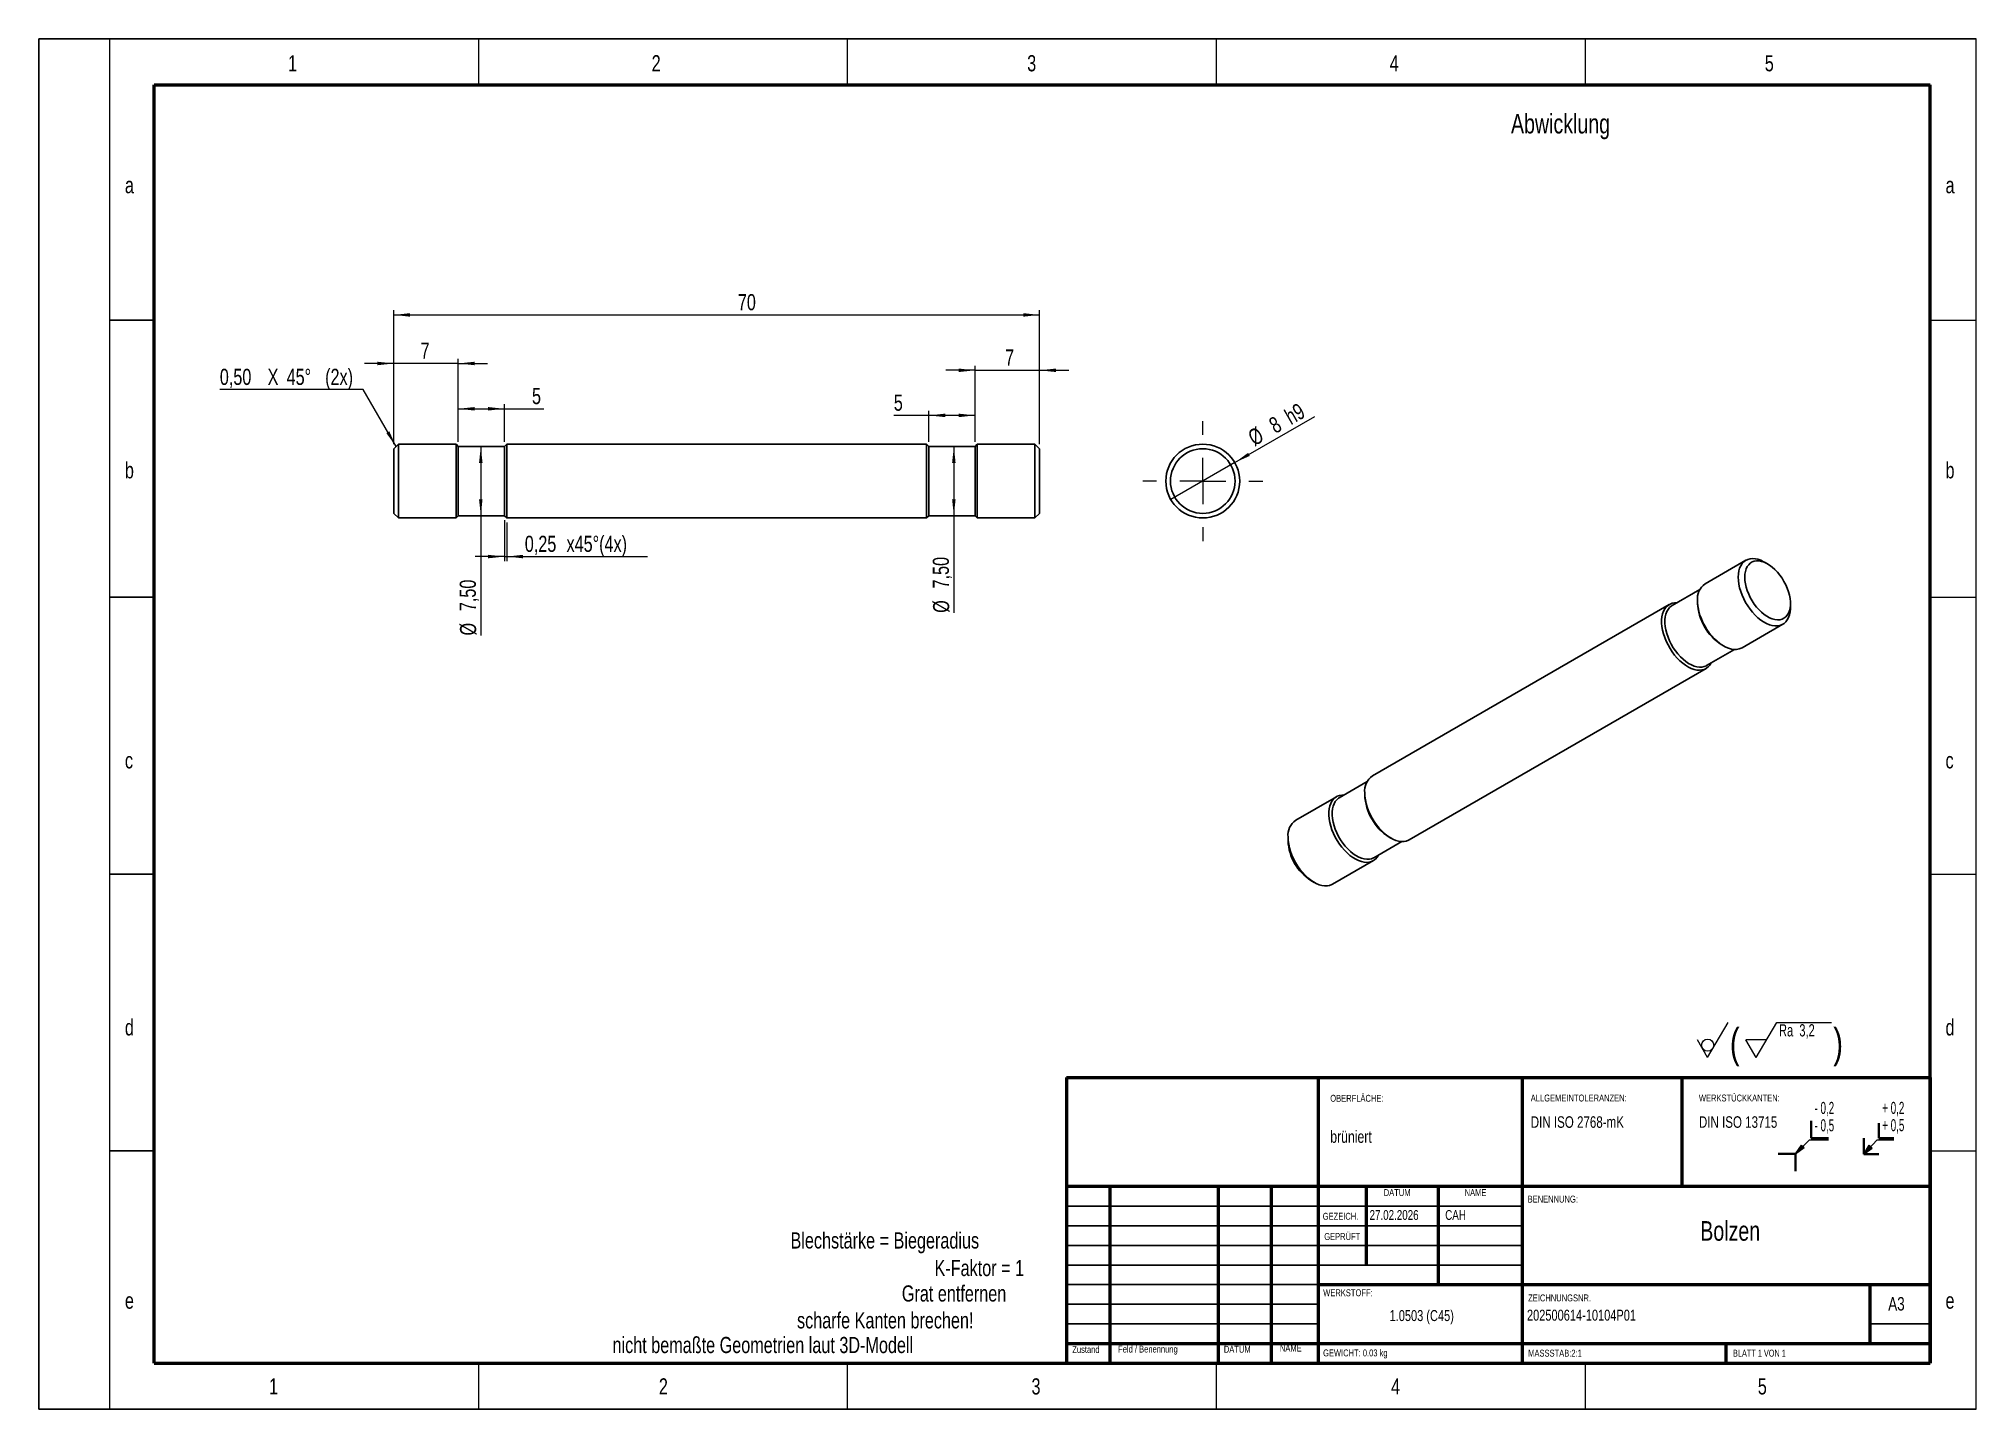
# Model space of a CAD drawing. Header units: millimetres. Extents: x 0 to 420, y 0 to 297.
import ezdxf

# ---------------------------------------------------------------- set-up
doc = ezdxf.new("R2010")
doc.units = ezdxf.units.MM
doc.header["$PDSIZE"] = -1
doc.styles.add('SLDTEXTSTYLE0', font='TXT', dxfattribs={"width": 0.605})
doc.styles.add('SLDTEXTSTYLE1', font='TXT', dxfattribs={"width": 0.75})
doc.styles.add('SLDTEXTSTYLE2', font='TXT', dxfattribs={"width": 0.678571})
doc.styles.add('SLDTEXTSTYLE3', font='TXT', dxfattribs={"width": 0.692308})
doc.dimstyles.new('SLDDIMSTYLE0', dxfattribs={"dimtxt": 3.5, "dimasz": 3.556, "dimexe": 0, "dimexo": 0.0625, "dimgap": 0.875, "dimtad": 1, "dimlfac": 0.5, "dimrnd": 1e-09, "dimzin": 12, "dimdsep": 46, "dimtxsty": 'SLDTEXTSTYLE1', "dimsah": 1, "dimcen": 0.09, "dimadec": 0, "dimazin": 3, "dimtfac": 1, "dimtdec": 3, "dimtofl": 0, "dimtmove": 0, "dimatfit": 3, "dimfxl": 1, "dimfrac": 2, "dimtolj": 1, "dimtzin": 12, "dimarcsym": 0})
doc.dimstyles.new('SLDDIMSTYLE1', dxfattribs={"dimtxt": 3.5, "dimasz": 3.556, "dimexe": 0, "dimexo": 0.0625, "dimgap": 0.875, "dimtad": 1, "dimlfac": 0.5, "dimrnd": 1e-09, "dimzin": 12, "dimdsep": 46, "dimtxsty": 'SLDTEXTSTYLE1', "dimsah": 1, "dimcen": 0.09, "dimadec": 0, "dimazin": 3, "dimtfac": 1, "dimtdec": 3, "dimtmove": 0, "dimatfit": 0, "dimfxl": 1, "dimfrac": 2, "dimtolj": 1, "dimtzin": 12, "dimarcsym": 0})
doc.dimstyles.new('SLDDIMSTYLE2', dxfattribs={"dimtxt": 3.5, "dimasz": 3.556, "dimexe": 0, "dimexo": 0.0625, "dimgap": 0.875, "dimtad": 1, "dimlfac": 0.5, "dimrnd": 1e-09, "dimdsep": 46, "dimtxsty": 'SLDTEXTSTYLE1', "dimsah": 1, "dimcen": 0.09, "dimadec": 0, "dimazin": 2, "dimtfac": 1, "dimtdec": 3, "dimtmove": 0, "dimatfit": 0, "dimfxl": 1, "dimfrac": 2, "dimtolj": 1, "dimtzin": 12, "dimarcsym": 0})
doc.dimstyles.new('SLDDIMSTYLE3', dxfattribs={"dimtxt": 3.5, "dimasz": 3.556, "dimexe": 0, "dimexo": 0.0625, "dimgap": 0.875, "dimtad": 1, "dimlfac": 0.5, "dimrnd": 1e-09, "dimzin": 12, "dimdsep": 46, "dimtxsty": 'SLDTEXTSTYLE1', "dimblk1": 'NONE', "dimsah": 1, "dimcen": 0, "dimadec": 0, "dimazin": 3, "dimtfac": 1, "dimtdec": 3, "dimtmove": 0, "dimatfit": 3, "dimldrblk": 'NONE', "dimfxl": 1, "dimfrac": 2, "dimtolj": 1, "dimarcsym": 0})

# ---------------------------------------------------------------- blocks, each defined once
blk = doc.blocks.new('SW_NOTE_0')
at = {"color": 0, "linetype": 'Continuous', "lineweight": 0, "insert": (0, 4.51), "char_height": 3.5, "attachment_point": 1, "style": 'SLDTEXTSTYLE0'}
blk.add_mtext('+ 0,5', dxfattribs=at)
blk = doc.blocks.new('SW_NOTE_0_1')
at = {"color": 0, "linetype": 'Continuous', "lineweight": 0, "insert": (0, 4.51), "char_height": 3.5, "attachment_point": 1, "style": 'SLDTEXTSTYLE0'}
blk.add_mtext('+ 0,2', dxfattribs=at)
blk = doc.blocks.new('SW_NOTE_0_2')
at = {"color": 0, "linetype": 'Continuous', "lineweight": 0, "insert": (0, 4.51), "char_height": 3.5, "attachment_point": 1, "style": 'SLDTEXTSTYLE0'}
blk.add_mtext('- 0,2', dxfattribs=at)
blk = doc.blocks.new('SW_NOTE_0_3')
at = {"color": 0, "linetype": 'Continuous', "lineweight": 0, "insert": (0, 4.51), "char_height": 3.5, "attachment_point": 1, "style": 'SLDTEXTSTYLE0'}
blk.add_mtext('- 0,5', dxfattribs=at)
blk = doc.blocks.new('Block3')
at = {"linetype": 'Continuous'}
for points in [[(735.45, 277.8), (737.92, 279.57), (737.22, 280.27)], [(755.16, 277.71), (757.62, 279.47), (756.78, 280.26)]]:
    blk.add_hatch(color=7, dxfattribs=at).paths.add_polyline_path(points, flags=0)
at = {"color": 7, "linetype": 'Continuous', "lineweight": 35}
for p, q in [((739.95, 287.3), (739.95, 282.3)), ((759.52, 286.66), (759.52, 282.3)), ((739.95, 282.3), (744.95, 282.3)), ((755.16, 277.71), (755.16, 282.3)), ((759.52, 282.3), (763.89, 282.3)), ((730.45, 277.8), (735.45, 277.8)), ((735.45, 277.8), (735.45, 272.8)), ((759.52, 277.71), (755.16, 277.71))]:
    blk.add_line(p, q, dxfattribs=at)
at = {"color": 7, "linetype": 'Continuous', "lineweight": 18}
for p, q in [((735.45, 277.8), (739.45, 281.8)), ((735.45, 277.8), (737.22, 280.27)), ((737.22, 280.27), (737.92, 279.57)), ((739.45, 281.8), (744.95, 281.8)), ((755.16, 277.71), (759.02, 281.8)), ((755.16, 277.71), (756.78, 280.26)), ((756.78, 280.26), (757.62, 279.47)), ((759.02, 281.8), (763.89, 281.8)), ((735.45, 277.8), (737.92, 279.57)), ((755.16, 277.71), (757.62, 279.47))]:
    blk.add_line(p, q, dxfattribs=at)
at = {"color": 7, "linetype": 'Continuous', "lineweight": 0}
for p in [(737.57, 279.92), (757.2, 279.87)]:
    blk.add_point(p, dxfattribs=at)
for name, p in [('SW_NOTE_0_2', (740.95, 288.28)), ('SW_NOTE_0_1', (760.52, 288.3)), ('SW_NOTE_0_3', (740.95, 283.27)), ('SW_NOTE_0', (760.52, 283.3))]:
    blk.add_blockref(name, p, dxfattribs=at)
blk = doc.blocks.new('SW_NOTE_0_4')
at = {"color": 0, "linetype": 'Continuous', "lineweight": 0}
for p, q in [((-4.81, 1.87), (-0.35, 9.43)), ((5.71, 1.87), (10.17, 9.43)), ((10.17, 9.43), (22.05, 9.43)), ((-4.81, 1.87), (-7.04, 5.65)), ((5.71, 1.87), (3.48, 5.65)), ((7.94, 5.65), (3.48, 5.65))]:
    blk.add_line(p, q, dxfattribs=at)
blk.add_circle((-4.81, 4.52), 1.32, dxfattribs=at)
at = {"color": 0, "linetype": 'Continuous', "lineweight": 0, "attachment_point": 1}
for s, insert, char_height, style in [('(', (0, 8.19), 6.35, 'SLDTEXTSTYLE1'), ('Ra  3,2', (10.66, 9.06), 2.646, 'SLDTEXTSTYLE2'), (')', (22.41, 8.19), 6.35, 'SLDTEXTSTYLE1')]:
    blk.add_mtext(s, dxfattribs=dict(at, insert=insert, char_height=char_height, style=style))
blk = doc.blocks.new('SW_NOTE_0_5')
at = {"color": 0, "linetype": 'Continuous', "lineweight": 0, "attachment_point": 1, "style": 'SLDTEXTSTYLE1'}
for s, insert, char_height in [('ALLGEMEINTOLERANZEN:', (0, 1.93), 1.5), ('DIN ISO 2768-mK', (0, -2.78), 2.5)]:
    blk.add_mtext(s, dxfattribs=dict(at, insert=insert, char_height=char_height))
blk = doc.blocks.new('SW_NOTE_0_6')
at = {"color": 0, "linetype": 'Continuous', "lineweight": 0, "attachment_point": 1, "style": 'SLDTEXTSTYLE1'}
for s, insert, char_height in [('WERKSTÜCKKANTEN:', (0, 1.93), 1.5), ('DIN ISO 13715', (0, -2.78), 2.5)]:
    blk.add_mtext(s, dxfattribs=dict(at, insert=insert, char_height=char_height))
blk = doc.blocks.new('_D')
at = {"color": 7, "linetype": 'Continuous', "lineweight": 0}
for p, q in [((76.95, 209.15), (76.95, 238.15)), ((76.95, 237.15), (216.95, 237.15)), ((216.95, 209.15), (216.95, 238.15))]:
    blk.add_line(p, q, dxfattribs=at)
at = {"color": 7, "linetype": 'Continuous', "lineweight": 18}
for points in [[(76.95, 237.15), (80.5, 236.77), (80.5, 237.53)], [(216.95, 237.15), (213.39, 237.53), (213.39, 236.77)]]:
    blk.add_solid(points, dxfattribs=at)
at = {"color": 7, "linetype": 'Continuous', "lineweight": 18, "insert": (151.54, 241.66), "char_height": 3.5, "attachment_point": 1, "style": 'SLDTEXTSTYLE1'}
blk.add_mtext('70', dxfattribs=at)
blk = doc.blocks.new('SW_CHAMFER_DIMENSION_0')
at = {"color": 0, "linetype": 'Continuous', "lineweight": 0}
for p, q in [((31.08, 0), (0, 0)), ((38.19, -12.32), (31.08, 0))]:
    blk.add_line(p, q, dxfattribs=at)
at = {"color": 0, "linetype": 'Continuous', "lineweight": 18}
blk.add_solid([(38.19, -12.32), (36.75, -9.05), (36.09, -9.43)], dxfattribs=at)
at = {"color": 0, "linetype": 'Continuous', "lineweight": 18, "char_height": 3.5, "attachment_point": 1, "style": 'SLDTEXTSTYLE1'}
for s, insert in [('0,50', (0, 4.51)), ('X', (10.36, 4.51)), ('45°', (14.48, 4.51)), ('(2x)', (22.83, 4.51))]:
    blk.add_mtext(s, dxfattribs=dict(at, insert=insert))
blk = doc.blocks.new('_D_1')
at = {"color": 7, "linetype": 'Continuous', "lineweight": 0}
for p, q in [((91.95, 208.65), (96.82, 208.65)), ((95.82, 208.65), (95.82, 193.65)), ((91.95, 193.65), (96.82, 193.65)), ((95.82, 193.65), (95.82, 167.69))]:
    blk.add_line(p, q, dxfattribs=at)
at = {"color": 7, "linetype": 'Continuous', "lineweight": 18}
for points in [[(95.82, 208.65), (95.44, 205.09), (96.2, 205.09)], [(95.82, 193.65), (96.2, 197.2), (95.44, 197.2)]]:
    blk.add_solid(points, dxfattribs=at)
at = {"color": 7, "linetype": 'Continuous', "lineweight": 18, "char_height": 3.5, "attachment_point": 1, "rotation": 90, "style": 'SLDTEXTSTYLE1'}
for s, insert in [('7,50', (91.25, 172.96)), ('%%c', (91.31, 167.69))]:
    blk.add_mtext(s, dxfattribs=dict(at, insert=insert))
blk = doc.blocks.new('_D_2')
at = {"color": 7, "linetype": 'Continuous', "lineweight": 0}
for p, q in [((201.95, 208.65), (197.36, 208.65)), ((198.36, 208.65), (198.36, 193.65)), ((201.95, 193.65), (197.36, 193.65)), ((198.36, 193.65), (198.36, 172.6))]:
    blk.add_line(p, q, dxfattribs=at)
at = {"color": 7, "linetype": 'Continuous', "lineweight": 18}
for points in [[(198.36, 208.65), (197.98, 205.09), (198.74, 205.09)], [(198.36, 193.65), (198.74, 197.2), (197.98, 197.2)]]:
    blk.add_solid(points, dxfattribs=at)
at = {"color": 7, "linetype": 'Continuous', "lineweight": 18, "char_height": 3.5, "attachment_point": 1, "rotation": 90, "style": 'SLDTEXTSTYLE1'}
for s, insert in [('7,50', (193.79, 177.88)), ('%%c', (193.85, 172.6))]:
    blk.add_mtext(s, dxfattribs=dict(at, insert=insert))
blk = doc.blocks.new('_D_3')
at = {"color": 7, "linetype": 'Continuous', "lineweight": 0}
for p, q in [((76.95, 209.15), (76.95, 227.63)), ((90.95, 209.65), (90.95, 227.63)), ((76.95, 226.63), (70.6, 226.63)), ((90.95, 226.63), (76.95, 226.63)), ((90.95, 226.63), (97.3, 226.63))]:
    blk.add_line(p, q, dxfattribs=at)
at = {"color": 7, "linetype": 'Continuous', "lineweight": 18}
for points in [[(76.95, 226.63), (73.39, 227.01), (73.39, 226.25)], [(90.95, 226.63), (94.5, 226.25), (94.5, 227.01)]]:
    blk.add_solid(points, dxfattribs=at)
at = {"color": 7, "linetype": 'Continuous', "lineweight": 18, "insert": (82.77, 231.14), "char_height": 3.5, "attachment_point": 1, "style": 'SLDTEXTSTYLE1'}
blk.add_mtext('7', dxfattribs=at)
blk = doc.blocks.new('_D_4')
at = {"color": 7, "linetype": 'Continuous', "lineweight": 0}
for p, q in [((202.95, 225.15), (196.6, 225.15)), ((202.95, 209.65), (202.95, 226.15)), ((202.95, 225.15), (216.95, 225.15)), ((216.95, 209.15), (216.95, 226.15)), ((216.95, 225.15), (223.3, 225.15))]:
    blk.add_line(p, q, dxfattribs=at)
at = {"color": 7, "linetype": 'Continuous', "lineweight": 18}
for points in [[(202.95, 225.15), (199.39, 225.53), (199.39, 224.77)], [(216.95, 225.15), (220.5, 224.77), (220.5, 225.53)]]:
    blk.add_solid(points, dxfattribs=at)
at = {"color": 7, "linetype": 'Continuous', "lineweight": 18, "insert": (209.46, 229.66), "char_height": 3.5, "attachment_point": 1, "style": 'SLDTEXTSTYLE1'}
blk.add_mtext('7', dxfattribs=at)
blk = doc.blocks.new('_D_5')
at = {"color": 7, "linetype": 'Continuous', "lineweight": 0}
for p, q in [((90.95, 209.65), (90.95, 217.81)), ((90.95, 216.81), (100.95, 216.81)), ((100.95, 209.65), (100.95, 217.81)), ((100.95, 216.81), (109.51, 216.81))]:
    blk.add_line(p, q, dxfattribs=at)
at = {"color": 7, "linetype": 'Continuous', "lineweight": 18}
for points in [[(90.95, 216.81), (94.5, 216.43), (94.5, 217.19)], [(100.95, 216.81), (97.39, 217.19), (97.39, 216.43)]]:
    blk.add_solid(points, dxfattribs=at)
at = {"color": 7, "linetype": 'Continuous', "lineweight": 18, "insert": (106.92, 221.32), "char_height": 3.5, "attachment_point": 1, "style": 'SLDTEXTSTYLE1'}
blk.add_mtext('5', dxfattribs=at)
blk = doc.blocks.new('_D_6')
at = {"color": 7, "linetype": 'Continuous', "lineweight": 0}
for p, q in [((192.95, 215.38), (185.35, 215.38)), ((192.95, 209.65), (192.95, 216.38)), ((202.95, 215.38), (192.95, 215.38)), ((202.95, 209.65), (202.95, 216.38))]:
    blk.add_line(p, q, dxfattribs=at)
at = {"color": 7, "linetype": 'Continuous', "lineweight": 18}
for points in [[(192.95, 215.38), (196.5, 215), (196.5, 215.76)], [(202.95, 215.38), (199.39, 215.76), (199.39, 215)]]:
    blk.add_solid(points, dxfattribs=at)
at = {"color": 7, "linetype": 'Continuous', "lineweight": 18, "insert": (185.35, 219.89), "char_height": 3.5, "attachment_point": 1, "style": 'SLDTEXTSTYLE1'}
blk.add_mtext('5', dxfattribs=at)
blk = doc.blocks.new('_D_7')
at = {"color": 7, "linetype": 'Continuous', "lineweight": 0}
for p, q in [((100.95, 192.65), (100.95, 183.79)), ((101.45, 192.15), (101.45, 183.79)), ((100.95, 184.79), (94.6, 184.79)), ((100.95, 184.79), (101.45, 184.79)), ((101.45, 184.79), (131.96, 184.79))]:
    blk.add_line(p, q, dxfattribs=at)
at = {"color": 7, "linetype": 'Continuous', "lineweight": 18}
for points in [[(100.95, 184.79), (97.39, 185.17), (97.39, 184.41)], [(101.45, 184.79), (105, 184.41), (105, 185.17)]]:
    blk.add_solid(points, dxfattribs=at)
at = {"color": 7, "linetype": 'Continuous', "lineweight": 18, "char_height": 3.5, "attachment_point": 1, "style": 'SLDTEXTSTYLE1'}
for s, insert in [('0,25', (105.36, 189.3)), ('x45°(4x)', (114.41, 189.3))]:
    blk.add_mtext(s, dxfattribs=dict(at, insert=insert))
blk = doc.blocks.new('_D_8')
at = {"color": 7, "linetype": 'Continuous', "lineweight": 0}
for q in [(276.59, 215.16), (245.39, 197.15)]:
    blk.add_line((259.24, 205.15), q, dxfattribs=at)
at = {"color": 7, "linetype": 'Continuous', "lineweight": 18}
blk.add_solid([(259.24, 205.15), (262.51, 206.6), (262.13, 207.26)], dxfattribs=at)
at = {"color": 7, "linetype": 'Continuous', "lineweight": 18, "char_height": 3.5, "attachment_point": 1, "rotation": 30, "style": 'SLDTEXTSTYLE1'}
for s, insert in [('8', (266.3, 214.38)), ('h9', (269.68, 216.27)), ('%%c', (261.75, 211.69))]:
    blk.add_mtext(s, dxfattribs=dict(at, insert=insert))
blk = doc.blocks.new('_None')
blk = doc.blocks.new('SW_CENTERMARKSYMBOL_0')
at = {"color": 0, "linetype": 'Continuous', "lineweight": 18}
for p, q in [((0, 10), (0, 13)), ((0, 0), (0, 5)), ((-10, 0), (-13, 0)), ((0, 0), (-5, 0)), ((0, 0), (0, -5)), ((0, 0), (5, 0)), ((10, 0), (13, 0)), ((0, -10), (0, -13))]:
    blk.add_line(p, q, dxfattribs=at)

msp = doc.modelspace()

# ---------------------------------------------------------------- linework, layer by layer
at = {"color": 7, "linetype": 'Continuous', "lineweight": 25}
for p, q in [((0.004, 0.024), (0.004, 296.992)), ((0.004, 296.992), (419.975, 296.992)), ((15.338, 235.992), (25.004, 235.992)), ((77.948, 209.148), (76.948, 208.148)), ((76.948, 201.148), (76.948, 208.148)), ((90.448, 209.148), (77.948, 209.148)), ((77.948, 209.148), (77.948, 201.148)), ((90.948, 208.648), (90.448, 209.148)), ((90.448, 193.148), (90.448, 209.148)), ((100.948, 208.648), (90.948, 208.648)), ((90.948, 208.648), (90.948, 193.648)), ((101.448, 209.148), (100.948, 208.648)), ((100.948, 208.648), (100.948, 193.648)), ((192.448, 209.148), (101.448, 209.148)), ((101.448, 209.148), (101.448, 201.148)), ((192.948, 208.648), (192.448, 209.148)), ((192.448, 193.148), (192.448, 209.148)), ((202.948, 208.648), (192.948, 208.648)), ((192.948, 208.648), (192.948, 193.648)), ((203.448, 209.148), (202.948, 208.648)), ((202.948, 208.648), (202.948, 193.648)), ((215.948, 209.148), (203.448, 209.148)), ((203.448, 209.148), (203.448, 201.148)), ((216.948, 208.148), (215.948, 209.148)), ((215.948, 201.148), (215.948, 209.148)), ((216.948, 208.148), (216.948, 201.148)), ((76.948, 194.148), (76.948, 201.148)), ((77.948, 201.148), (77.948, 193.148)), ((101.448, 201.148), (101.448, 193.148)), ((203.448, 201.148), (203.448, 193.148)), ((215.948, 193.148), (215.948, 201.148)), ((216.948, 201.148), (216.948, 194.148)), ((76.948, 194.148), (77.948, 193.148)), ((90.448, 193.148), (90.948, 193.648)), ((90.948, 193.648), (100.948, 193.648)), ((100.948, 193.648), (101.448, 193.148)), ((192.448, 193.148), (192.948, 193.648)), ((192.948, 193.648), (202.948, 193.648)), ((202.948, 193.648), (203.448, 193.148)), ((215.948, 193.148), (216.948, 194.148)), ((77.948, 193.148), (90.448, 193.148)), ((101.448, 193.148), (192.448, 193.148)), ((203.448, 193.148), (215.948, 193.148)), ((370.044, 183.989), (361.205, 178.886)), ((374.752, 183.184), (374.045, 183.592)), ((360.063, 177.65), (354.031, 174.167)), ((15.338, 175.992), (25.004, 175.992)), ((353.427, 174.396), (289.08, 137.25)), ((359.548, 175.224), (359.548, 174.815)), ((379.701, 173.795), (379.701, 174.611)), ((369.205, 165.03), (378.043, 170.132)), ((361.53, 161.176), (367.563, 164.659)), ((364.85, 165.63), (365.204, 165.426)), ((297.08, 123.393), (361.426, 160.539)), ((287.938, 136.013), (281.906, 132.53)), ((281.302, 132.759), (272.463, 127.657)), ((287.423, 133.587), (287.423, 133.179)), ((270.806, 123.994), (270.806, 123.178)), ((289.405, 119.54), (295.438, 123.022)), ((292.726, 123.993), (293.079, 123.789)), ((280.463, 113.8), (289.301, 118.903)), ((15.338, 115.992), (25.004, 115.992)), ((275.755, 114.605), (276.462, 114.197)), ((15.338, 55.992), (25.004, 55.992)), ((321.575, 44.024), (222.775, 44.024)), ((321.575, 39.774), (222.775, 39.774)), ((321.575, 35.524), (222.775, 35.524)), ((321.575, 31.274), (222.775, 31.274)), ((277.375, 27.024), (222.775, 27.024)), ((277.375, 22.774), (222.775, 22.774)), ((277.375, 18.524), (222.775, 18.524)), ((409.975, 18.524), (396.975, 18.524)), ((0.004, 0.024), (419.975, 0.024))]:
    msp.add_line(p, q, dxfattribs=at)
at = {"color": 7, "linetype": 'Continuous', "lineweight": 18}
for p, q in [((15.338, 296.992), (15.338, 0.024)), ((95.3, 296.992), (95.3, 286.992)), ((175.262, 296.992), (175.262, 286.992)), ((255.224, 296.992), (255.224, 286.992)), ((335.186, 296.992), (335.186, 286.992)), ((419.975, 0.024), (419.975, 296.992)), ((409.975, 235.992), (419.975, 235.992)), ((409.975, 175.992), (419.975, 175.992)), ((409.975, 115.992), (419.975, 115.992)), ((409.975, 55.992), (419.975, 55.992)), ((95.3, 10.024), (95.3, 0.024)), ((175.262, 10.024), (175.262, 0.024)), ((255.224, 10.024), (255.224, 0.024)), ((335.186, 10.024), (335.186, 0.024))]:
    msp.add_line(p, q, dxfattribs=at)
at = {"color": 7, "linetype": 'Continuous', "lineweight": 50}
for p, q in [((25.004, 10.024), (25.004, 286.992)), ((25.004, 286.992), (409.975, 286.992)), ((409.975, 10.024), (409.975, 286.992)), ((222.775, 71.898), (409.975, 71.898)), ((222.775, 71.898), (222.775, 10.024)), ((277.375, 10.024), (277.375, 71.898)), ((321.575, 71.898), (321.575, 10.024)), ((356.167, 71.898), (356.167, 48.274)), ((409.975, 71.898), (409.975, 10.024)), ((409.975, 48.274), (222.775, 48.274)), ((232.177, 48.274), (232.177, 10.024)), ((255.668, 48.274), (255.668, 10.024)), ((267.174, 48.274), (267.174, 10.024)), ((287.775, 31.274), (287.775, 48.274)), ((303.375, 48.274), (303.375, 27.024)), ((277.375, 27.024), (409.975, 27.024)), ((396.975, 14.274), (396.975, 27.024)), ((222.775, 14.274), (409.975, 14.274)), ((365.775, 10.024), (365.775, 14.274)), ((25.004, 10.024), (409.975, 10.024))]:
    msp.add_line(p, q, dxfattribs=at)
at = {"color": 7, "linetype": 'Continuous', "lineweight": 25, "flags": 128}
for points in [[(368.387, 180.326), (368.421, 181.025), (368.524, 181.676), (368.693, 182.27), (368.928, 182.802), (369.225, 183.263), (369.58, 183.65), (369.989, 183.956), (370.447, 184.179), (370.95, 184.315), (371.489, 184.364), (372.06, 184.323), (372.655, 184.195), (373.267, 183.979), (373.888, 183.68), (374.045, 183.592)], [(369.801, 180.326), (369.836, 179.63), (369.94, 178.904), (370.111, 178.157), (370.347, 177.401), (370.645, 176.646), (371.001, 175.902), (371.41, 175.18), (371.865, 174.491), (372.361, 173.843), (372.891, 173.246), (373.446, 172.708), (374.02, 172.237), (374.604, 171.84), (375.19, 171.522), (375.77, 171.287), (376.336, 171.139), (376.88, 171.08), (377.393, 171.11), (377.87, 171.23), (378.302, 171.437), (378.685, 171.729), (379.013, 172.102), (379.281, 172.55), (379.485, 173.067), (379.622, 173.645), (379.692, 174.278), (379.692, 174.955), (379.622, 175.667), (379.485, 176.405), (379.281, 177.158), (379.013, 177.915), (378.685, 178.666), (378.302, 179.4), (377.87, 180.107), (377.393, 180.777), (376.88, 181.4), (376.336, 181.968), (375.77, 182.473), (375.19, 182.908), (374.604, 183.267), (374.02, 183.544), (373.446, 183.736), (372.891, 183.839), (372.361, 183.854), (371.865, 183.779), (371.41, 183.615), (371.001, 183.365), (370.645, 183.032), (370.347, 182.621), (370.111, 182.138), (369.94, 181.589), (369.836, 180.982), (369.801, 180.326)], [(379.701, 173.795), (379.692, 173.44), (379.623, 172.764), (379.487, 172.141), (379.285, 171.577), (379.019, 171.079), (378.692, 170.655), (378.31, 170.308), (377.875, 170.043), (377.394, 169.863), (376.872, 169.771), (376.316, 169.767), (375.732, 169.851), (375.128, 170.023), (374.511, 170.281), (373.888, 170.621), (373.267, 171.039), (372.655, 171.53), (372.06, 172.088), (371.489, 172.707), (370.95, 173.378), (370.447, 174.094), (369.989, 174.846), (369.58, 175.625), (369.225, 176.422), (368.928, 177.226), (368.693, 178.028), (368.524, 178.819), (368.421, 179.588), (368.387, 180.326), (368.387, 180.326)], [(362.568, 161.776), (362.543, 161.727), (362.246, 161.265), (361.891, 160.878), (361.481, 160.572), (361.023, 160.349), (360.521, 160.213), (359.981, 160.165), (359.41, 160.205), (358.815, 160.334), (358.204, 160.549), (357.583, 160.848), (356.96, 161.227), (356.342, 161.683), (355.738, 162.208), (355.154, 162.797), (354.598, 163.443), (354.076, 164.138), (353.595, 164.873), (353.161, 165.64), (352.778, 166.429), (352.452, 167.231), (352.186, 168.035), (351.983, 168.833), (351.847, 169.614), (351.778, 170.369), (351.778, 171.088), (351.847, 171.764), (351.983, 172.388), (352.186, 172.951), (352.452, 173.449), (352.778, 173.874), (353.161, 174.22), (353.595, 174.485), (354.076, 174.665), (354.598, 174.758), (355.069, 174.767)], [(354.031, 174.167), (353.873, 174.068), (353.49, 173.748), (353.162, 173.349), (352.895, 172.876), (352.692, 172.335), (352.555, 171.733), (352.486, 171.078), (352.486, 170.379), (352.555, 169.644), (352.692, 168.884), (352.895, 168.108), (353.162, 167.326), (353.49, 166.549), (353.873, 165.786), (354.307, 165.048), (354.787, 164.345), (355.305, 163.684), (355.856, 163.076), (356.432, 162.527), (357.026, 162.046), (357.629, 161.638), (358.234, 161.308), (358.833, 161.062), (359.419, 160.901), (359.983, 160.829), (360.519, 160.847), (361.019, 160.953), (361.476, 161.146), (361.53, 161.176)], [(359.548, 175.224), (359.582, 174.485), (359.685, 173.716), (359.855, 172.926), (360.089, 172.123), (360.386, 171.319), (360.741, 170.523), (361.15, 169.744), (361.609, 168.992), (362.111, 168.275), (362.651, 167.604), (363.221, 166.985), (363.816, 166.427), (364.428, 165.936), (365.049, 165.518), (365.672, 165.178), (366.289, 164.921), (366.894, 164.749), (367.477, 164.664), (368.033, 164.668), (368.555, 164.76), (369.036, 164.94), (369.205, 165.03)], [(290.444, 120.139), (290.418, 120.09), (290.121, 119.628), (289.766, 119.242), (289.357, 118.935), (288.898, 118.712), (288.396, 118.576), (287.856, 118.528), (287.285, 118.568), (286.69, 118.697), (286.079, 118.912), (285.458, 119.211), (284.835, 119.591), (284.217, 120.046), (283.613, 120.571), (283.029, 121.161), (282.473, 121.807), (281.952, 122.501), (281.471, 123.237), (281.036, 124.003), (280.653, 124.792), (280.327, 125.594), (280.061, 126.398), (279.858, 127.196), (279.722, 127.977), (279.654, 128.732), (279.654, 129.451), (279.722, 130.127), (279.858, 130.751), (280.061, 131.315), (280.327, 131.812), (280.653, 132.237), (281.036, 132.584), (281.471, 132.849), (281.952, 133.028), (282.473, 133.121), (282.944, 133.13)], [(281.906, 132.53), (281.748, 132.431), (281.365, 132.111), (281.038, 131.712), (280.77, 131.239), (280.567, 130.698), (280.43, 130.096), (280.361, 129.441), (280.361, 128.742), (280.43, 128.007), (280.567, 127.247), (280.77, 126.471), (281.038, 125.689), (281.365, 124.912), (281.748, 124.15), (282.182, 123.412), (282.662, 122.708), (283.18, 122.047), (283.731, 121.439), (284.307, 120.89), (284.901, 120.409), (285.504, 120.001), (286.109, 119.671), (286.709, 119.425), (287.294, 119.265), (287.858, 119.193), (288.394, 119.21), (288.894, 119.316), (289.351, 119.51), (289.405, 119.54)], [(287.423, 133.587), (287.457, 132.848), (287.56, 132.079), (287.73, 131.289), (287.964, 130.487), (288.261, 129.682), (288.616, 128.886), (289.025, 128.107), (289.484, 127.355), (289.986, 126.639), (290.526, 125.967), (291.096, 125.349), (291.691, 124.79), (292.303, 124.299), (292.924, 123.881), (293.547, 123.541), (294.164, 123.284), (294.769, 123.112), (295.352, 123.027), (295.908, 123.031), (296.43, 123.124), (296.911, 123.303), (297.08, 123.393)], [(270.806, 123.994), (270.84, 123.256), (270.943, 122.486), (271.113, 121.696), (271.347, 120.894), (271.644, 120.09), (271.999, 119.293), (272.408, 118.514), (272.867, 117.762), (273.369, 117.046), (273.909, 116.374), (274.479, 115.756), (275.074, 115.198), (275.686, 114.706), (276.307, 114.288), (276.93, 113.949), (277.547, 113.691), (278.152, 113.519), (278.735, 113.434), (279.291, 113.438), (279.813, 113.531), (280.294, 113.711), (280.463, 113.8)]]:
    msp.add_lwpolyline(points, dxfattribs=at)
at = {"color": 7, "linetype": 'Continuous', "lineweight": 25}
for radius in [8, 7]:
    msp.add_circle((252.317, 201.148), radius, dxfattribs=at)
for centre, radius, start, end in [((363.469, 175.656), 3.945, 125.02295, 186.28923), ((370.987, 175.296), 11.449, 182.40614, 237.58849), ((291.344, 134.019), 3.945, 125.02295, 186.28923), ((298.862, 133.659), 11.449, 182.40614, 237.58849), ((274.727, 124.426), 3.945, 125.02295, 186.28923), ((281.47, 123.619), 10.673, 182.36895, 237.62567)]:
    msp.add_arc(centre, radius, start, end, dxfattribs=at)

# ---------------------------------------------------------------- block references
at = {"color": 7, "linetype": 'Continuous', "lineweight": 18}
msp.add_blockref('SW_CHAMFER_DIMENSION_0', (39.253, 220.968), dxfattribs=at)
at = {"color": 7, "linetype": 'Continuous', "lineweight": 0}
for name, p in [('SW_CENTERMARKSYMBOL_0', (252.317, 201.148)), ('SW_NOTE_0_4', (366.564, 74.394)), ('SW_NOTE_0_5', (323.407, 66.285)), ('SW_NOTE_0_6', (359.854, 66.285))]:
    msp.add_blockref(name, p, dxfattribs=at)
at = {"color": 7, "linetype": 'Continuous', "xscale": 0.75, "yscale": 0.75, "zscale": 0.75}
msp.add_blockref('Block3', (-170.787, -152.974), dxfattribs=at)

# ---------------------------------------------------------------- texts
at = {"color": 7, "linetype": 'Continuous', "lineweight": 0}
for s, insert, char_height, attachment_point, style in [('1', (54.045, 293.436), 3.5, 1, 'SLDTEXTSTYLE1'), ('2', (132.859, 293.436), 3.5, 1, 'SLDTEXTSTYLE1'), ('3', (214.256, 293.436), 3.5, 1, 'SLDTEXTSTYLE1'), ('4', (292.836, 293.436), 3.5, 1, 'SLDTEXTSTYLE1'), ('5', (374.145, 293.436), 3.5, 1, 'SLDTEXTSTYLE1'), ('Abwicklung', (319.128, 280.705), 4.2333, 1, 'SLDTEXTSTYLE1'), ('a', (18.679, 267.017), 3.5, 1, 'SLDTEXTSTYLE1'), ('a', (413.315, 267.017), 3.5, 1, 'SLDTEXTSTYLE1'), ('b', (18.679, 205.231), 3.5, 1, 'SLDTEXTSTYLE1'), ('b', (413.315, 205.231), 3.5, 1, 'SLDTEXTSTYLE1'), ('c', (18.679, 142.374), 3.5, 1, 'SLDTEXTSTYLE1'), ('c', (413.315, 142.374), 3.5, 1, 'SLDTEXTSTYLE1'), ('d', (18.679, 84.517), 3.5, 1, 'SLDTEXTSTYLE1'), ('d', (413.315, 84.517), 3.5, 1, 'SLDTEXTSTYLE1'), ('OBERFLÄCHE:', (279.951, 68.151), 1.5, 1, 'SLDTEXTSTYLE1'), ('brüniert', (279.951, 60.399), 2.6458, 1, 'SLDTEXTSTYLE1'), ('DATUM', (291.536, 47.724), 1.5, 1, 'SLDTEXTSTYLE1'), ('NAME', (309.084, 47.724), 1.5, 1, 'SLDTEXTSTYLE1'), ('BENENNUNG:', (322.731, 46.302), 1.5, 1, 'SLDTEXTSTYLE1'), ('GEZEICH.', (278.316, 42.584), 1.5, 1, 'SLDTEXTSTYLE1'), ('27.02.2026', (288.472, 43.173), 2.1167, 1, 'SLDTEXTSTYLE1'), ('CAH', (304.868, 43.18), 2.1167, 1, 'SLDTEXTSTYLE1'), ('Blechstärke = Biegeradius', (162.956, 38.351), 3.5, 1, 'SLDTEXTSTYLE1'), ('GEPRÜFT', (278.64, 38.199), 1.5, 1, 'SLDTEXTSTYLE1'), ('Bolzen', (366.644, 40.78), 4.2333, 2, 'SLDTEXTSTYLE1'), ('K-Faktor = 1', (194.174, 32.382), 3.5, 1, 'SLDTEXTSTYLE1'), ('Grat entfernen', (187.087, 26.861), 3.5, 1, 'SLDTEXTSTYLE1'), ('WERKSTOFF:', (278.421, 26.01), 1.5, 1, 'SLDTEXTSTYLE1'), ('e', (18.679, 25.307), 3.5, 1, 'SLDTEXTSTYLE1'), ('scharfe Kanten brechen!', (164.366, 21.036), 3.5, 1, 'SLDTEXTSTYLE1'), ('1.0503 (C45)', (299.779, 21.509), 2.38125, 2, 'SLDTEXTSTYLE1'), ('202500614-10104P01', (322.588, 21.598), 2.38125, 1, 'SLDTEXTSTYLE1'), ('ZEICHNUNGSNR.', (322.849, 24.892), 1.5, 1, 'SLDTEXTSTYLE1'), ('A3', (400.896, 24.324), 2.9104, 1, 'SLDTEXTSTYLE1'), ('e', (413.315, 25.307), 3.5, 1, 'SLDTEXTSTYLE1'), ('nicht bemaßte Geometrien laut 3D-Modell', (124.374, 15.693), 3.5, 1, 'SLDTEXTSTYLE1'), ('Zustand', (224.035, 13.722), 1.5, 1, 'SLDTEXTSTYLE1'), ('Feld / Benennung', (233.972, 13.813), 1.5, 1, 'SLDTEXTSTYLE1'), ('DATUM', (256.885, 13.775), 1.5, 1, 'SLDTEXTSTYLE1'), ('NAME', (269.035, 14.019), 1.5, 1, 'SLDTEXTSTYLE1'), ('GEWICHT: 0.03 kg', (278.393, 12.973), 1.4986, 1, 'SLDTEXTSTYLE1'), ('MASSSTAB:2:1', (322.849, 12.924), 1.5, 1, 'SLDTEXTSTYLE1'), ('BLATT 1 VON 1', (367.254, 12.924), 1.5, 1, 'SLDTEXTSTYLE3'), ('1', (49.926, 6.722), 3.5, 1, 'SLDTEXTSTYLE1'), ('2', (134.423, 6.722), 3.5, 1, 'SLDTEXTSTYLE1'), ('3', (215.194, 6.722), 3.5, 1, 'SLDTEXTSTYLE1'), ('4', (293.141, 6.722), 3.5, 1, 'SLDTEXTSTYLE1'), ('5', (372.627, 6.722), 3.5, 1, 'SLDTEXTSTYLE1')]:
    msp.add_mtext(s, dxfattribs=dict(at, insert=insert, char_height=char_height, attachment_point=attachment_point, style=style))

# ---------------------------------------------------------------- dimensions: what is measured, and where the dimension line sits
at = {"color": 7, "linetype": 'Continuous', "lineweight": 18}
for base, p1, p2, dimstyle, picture, middle in [((216.948, 237.148), (76.948, 208.148), (216.948, 208.148), 'SLDDIMSTYLE0', '_D', (154.123, 237.148)), ((76.948, 226.626), (90.948, 208.648), (76.948, 208.148), 'SLDDIMSTYLE1', '_D_3', (84.058, 226.626)), ((216.948, 225.148), (202.948, 208.648), (216.948, 208.148), 'SLDDIMSTYLE1', '_D_4', (210.758, 225.148)), ((100.948, 216.811), (90.948, 208.648), (100.948, 208.648), 'SLDDIMSTYLE0', '_D_5', (108.212, 216.811)), ((192.948, 215.383), (202.948, 208.648), (192.948, 208.648), 'SLDDIMSTYLE0', '_D_6', (186.647, 215.383))]:
    dim = msp.add_linear_dim(base=base, p1=p1, p2=p2, dimstyle=dimstyle, dxfattribs=at)
    dim.commit()
    dim.dimension.update_dxf_attribs({"geometry": picture, "text_midpoint": middle, "dimtype": 160})
dim = msp.add_diameter_dim_2p(p1=(245.388, 197.148), p2=(259.245, 205.148), text='<>h9', dimstyle='SLDDIMSTYLE3', dxfattribs=at)
dim.commit()
dim.dimension.update_dxf_attribs({"geometry": '_D_8', "text_midpoint": (270.679, 211.75), "dimtype": 163})
for base, p1, p2, picture, middle in [((95.817, 193.648), (90.948, 208.648), (90.948, 193.648), '_D_1', (95.817, 174.851)), ((198.357, 193.648), (202.948, 208.648), (202.948, 193.648), '_D_2', (198.357, 179.768))]:
    dim = msp.add_linear_dim(base=base, p1=p1, p2=p2, angle=90, text='%%c<>', dimstyle='SLDDIMSTYLE0', dxfattribs=at)
    dim.commit()
    dim.dimension.update_dxf_attribs({"geometry": picture, "text_midpoint": middle, "dimtype": 160})
dim = msp.add_linear_dim(base=(101.448, 184.791), p1=(100.948, 193.648), p2=(101.448, 193.148), text='<>x45°(4x)', dimstyle='SLDDIMSTYLE2', dxfattribs=at)
dim.commit()
dim.dimension.update_dxf_attribs({"geometry": '_D_7', "text_midpoint": (118.659, 184.791), "dimtype": 160})

doc.saveas('drawing.dxf')
